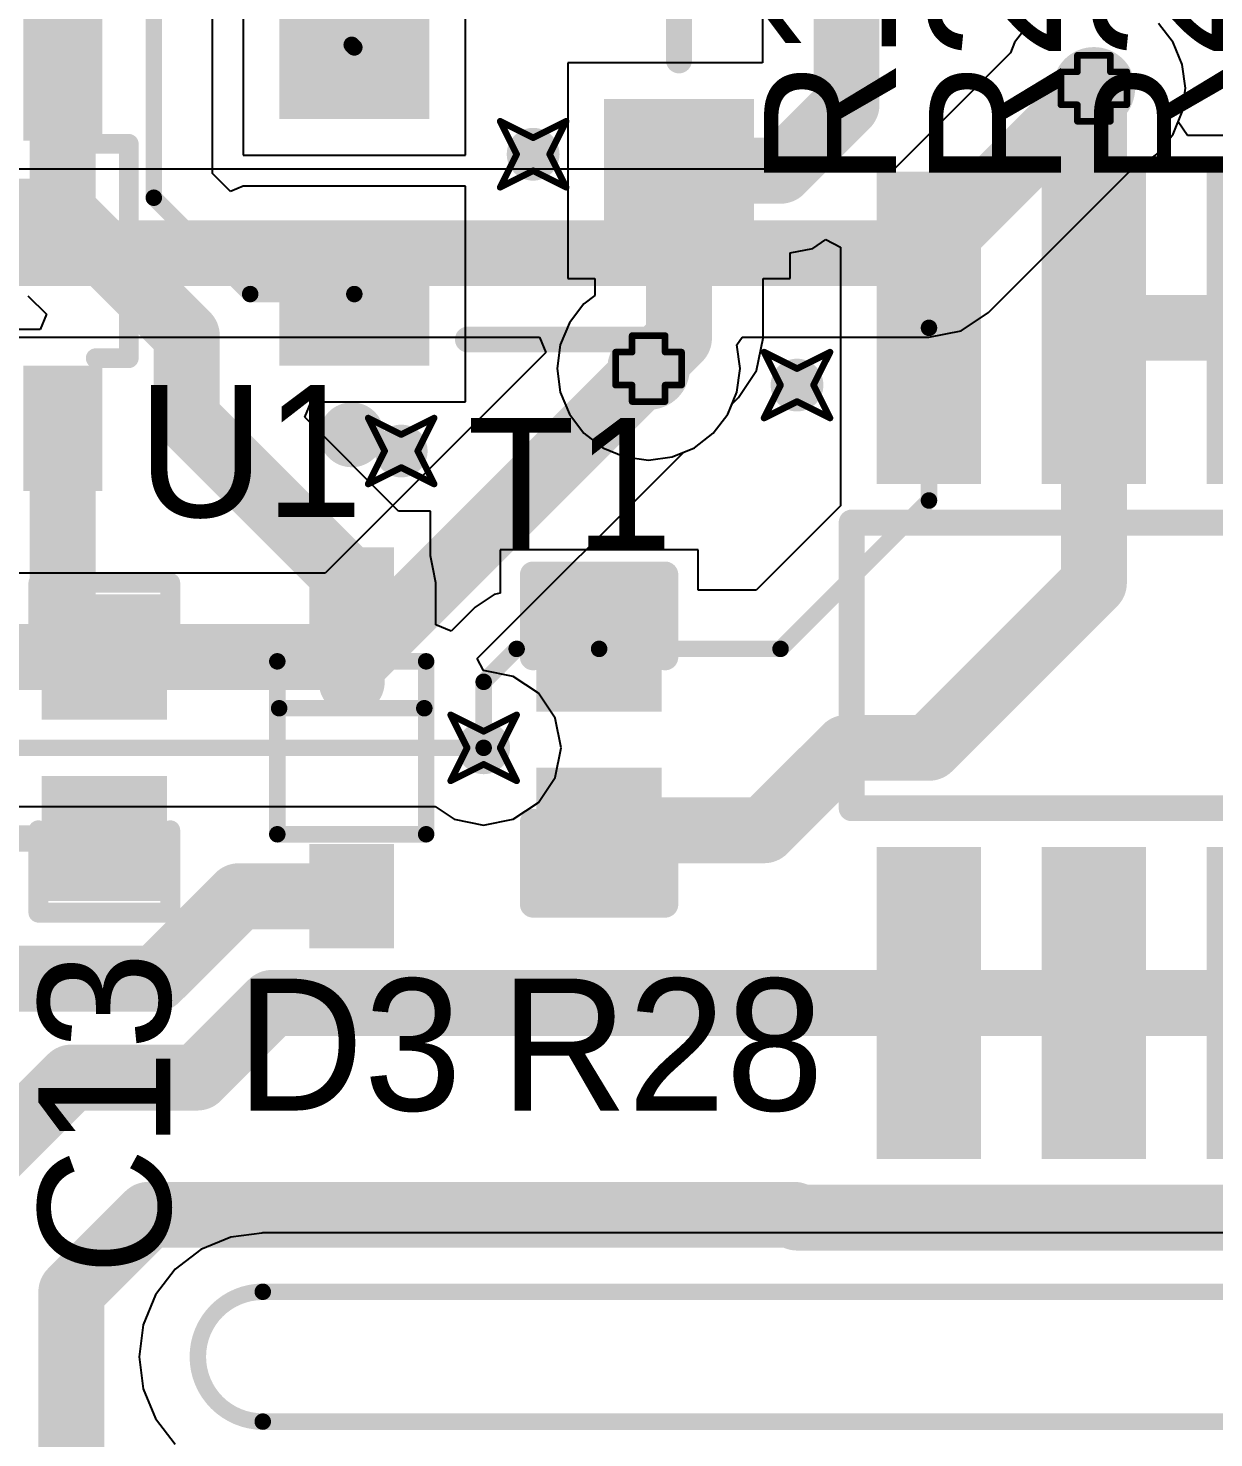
# Model space of a CAD drawing. Header units: millimetres. Extents: x 2.26 to 6.57, y 1.2 to 4.64.
# Drawn here: x 4.5352 to 4.8946, y 3.4439 to 3.8714 of the extents above; entities that cross this region are included whole.
import ezdxf

# ---------------------------------------------------------------- set-up
doc = ezdxf.new("R2010")
doc.units = ezdxf.units.MM
doc.header["$MEASUREMENT"] = 0
for name, color, linetype in [('BottomLayer', 5, 'Continuous'), ('DrillDrawing', 1, 'Continuous'), ('KeepOutLayer', 6, 'Continuous'), ('Mechanical1', 6, 'Continuous'), ('MultiLayer', 9, 'Continuous'), ('TopLayer', 1, 'Continuous'), ('TopOverlay', 2, 'Continuous'), ('TopPaste', 8, 'Continuous'), ('TopSolder', 216, 'Continuous'), ('ViaHoleLayer', 16, 'Continuous')]:
    doc.layers.add(name, color=color, linetype=linetype)

# ---------------------------------------------------------------- blocks, each defined once
blk = doc.blocks.new('0603C_70')
at = {"layer": 'TopLayer'}
for points in [[(-0.0125, 0.015), (-0.0425, 0.015), (-0.0125, -0.015), (-0.0425, -0.015)], [(0.0425, 0.015), (0.0125, 0.015), (0.0425, -0.015), (0.0125, -0.015)]]:
    blk.add_solid(points, dxfattribs=at)
at = {"layer": 'TopOverlay', "const_width": 0.006}
for points in [[(-0.05, 0.02), (-0.025, 0.02)], [(-0.05, 0.02), (-0.05, -0.02)], [(0.025, 0.02), (0.05, 0.02)], [(0.05, 0.02), (0.05, -0.02)], [(-0.05, -0.02), (-0.025, -0.02)], [(0.025, -0.02), (0.05, -0.02)]]:
    blk.add_lwpolyline(points, dxfattribs=at)
at = {"layer": 'TopOverlay', "const_width": 0.003}
for points in [[(-0.0515, 0.02, 1), (-0.0485, 0.02, 1)], [(-0.0515, 0.02, 1), (-0.0485, 0.02, 1)], [(-0.0265, 0.02, 1), (-0.0235, 0.02, 1)], [(0.0235, 0.02, 1), (0.0265, 0.02, 1)], [(0.0485, 0.02, 1), (0.0515, 0.02, 1)], [(0.0485, 0.02, 1), (0.0515, 0.02, 1)], [(-0.0515, -0.02, 1), (-0.0485, -0.02, 1)], [(-0.0515, -0.02, 1), (-0.0485, -0.02, 1)], [(-0.0265, -0.02, 1), (-0.0235, -0.02, 1)], [(0.0235, -0.02, 1), (0.0265, -0.02, 1)], [(0.0485, -0.02, 1), (0.0515, -0.02, 1)], [(0.0485, -0.02, 1), (0.0515, -0.02, 1)]]:
    blk.add_lwpolyline(points, format="xyb", close=True, dxfattribs=at)
at = {"layer": 'TopPaste'}
for points in [[(-0.0125, 0.015), (-0.0425, 0.015), (-0.0125, -0.015), (-0.0425, -0.015)], [(0.0425, 0.015), (0.0125, 0.015), (0.0425, -0.015), (0.0125, -0.015)]]:
    blk.add_solid(points, dxfattribs=at)
at = {"layer": 'TopSolder'}
for points in [[(-0.0085, 0.019), (-0.0465, 0.019), (-0.0085, -0.019), (-0.0465, -0.019)], [(0.0465, 0.019), (0.0085, 0.019), (0.0465, -0.019), (0.0085, -0.019)]]:
    blk.add_solid(points, dxfattribs=at)
blk = doc.blocks.new('0603R_109')
at = {"layer": 'TopLayer'}
for points in [[(-0.0125, 0.015), (-0.0425, 0.015), (-0.0125, -0.015), (-0.0425, -0.015)], [(0.0425, 0.015), (0.0125, 0.015), (0.0425, -0.015), (0.0125, -0.015)]]:
    blk.add_solid(points, dxfattribs=at)
at = {"layer": 'TopOverlay', "const_width": 0.008}
for points in [[(-0.025, 0.02), (-0.05, 0.02)], [(-0.05, -0.02), (-0.05, 0.02)], [(0.05, 0.02), (0.025, 0.02)], [(0.05, -0.02), (0.05, 0.02)], [(-0.025, -0.02), (-0.05, -0.02)], [(0.05, -0.02), (0.025, -0.02)]]:
    blk.add_lwpolyline(points, dxfattribs=at)
at = {"layer": 'TopOverlay', "const_width": 0.004}
for points in [[(-0.052, 0.02, 1), (-0.048, 0.02, 1)], [(-0.052, 0.02, 1), (-0.048, 0.02, 1)], [(-0.027, 0.02, 1), (-0.023, 0.02, 1)], [(0.023, 0.02, 1), (0.027, 0.02, 1)], [(0.048, 0.02, 1), (0.052, 0.02, 1)], [(0.048, 0.02, 1), (0.052, 0.02, 1)], [(-0.052, -0.02, 1), (-0.048, -0.02, 1)], [(-0.052, -0.02, 1), (-0.048, -0.02, 1)], [(-0.027, -0.02, 1), (-0.023, -0.02, 1)], [(0.023, -0.02, 1), (0.027, -0.02, 1)], [(0.048, -0.02, 1), (0.052, -0.02, 1)], [(0.048, -0.02, 1), (0.052, -0.02, 1)]]:
    blk.add_lwpolyline(points, format="xyb", close=True, dxfattribs=at)
at = {"layer": 'TopPaste'}
for points in [[(-0.0125, 0.015), (-0.0425, 0.015), (-0.0125, -0.015), (-0.0425, -0.015)], [(0.0425, 0.015), (0.0125, 0.015), (0.0425, -0.015), (0.0125, -0.015)]]:
    blk.add_solid(points, dxfattribs=at)
at = {"layer": 'TopSolder'}
for points in [[(-0.0085, 0.019), (-0.0465, 0.019), (-0.0085, -0.019), (-0.0465, -0.019)], [(0.0465, 0.019), (0.0085, 0.019), (0.0465, -0.019), (0.0085, -0.019)]]:
    blk.add_solid(points, dxfattribs=at)
blk = doc.blocks.new('SOT_23_5L_112')
at = {"layer": 'TopLayer'}
for points in [[(-0.06815, 0.0454), (-0.06815, 0.0294), (-0.03815, 0.0454), (-0.03815, 0.0294)], [(0.03815, 0.0454), (0.03815, 0.0294), (0.06815, 0.0454), (0.06815, 0.0294)], [(-0.06815, 0.008), (-0.06815, -0.008), (-0.03815, 0.008), (-0.03815, -0.008)], [(-0.06815, -0.0294), (-0.06815, -0.0454), (-0.03815, -0.0294), (-0.03815, -0.0454)], [(0.03815, -0.0294), (0.03815, -0.0454), (0.06815, -0.0294), (0.06815, -0.0454)]]:
    blk.add_solid(points, dxfattribs=at)
at = {"layer": 'TopOverlay', "const_width": 0.006}
for points in [[(0.03185, 0.0574), (-0.03315, 0.0574)], [(-0.03315, 0.0474), (-0.03315, 0.0574)], [(0.03185, 0.0474), (0.03185, 0.0574)], [(-0.03315, -0.0576), (-0.03315, -0.0476)], [(0.03185, -0.0576), (0.03185, -0.0476)], [(0.03185, -0.0576), (-0.03315, -0.0576)]]:
    blk.add_lwpolyline(points, dxfattribs=at)
at = {"layer": 'TopOverlay', "const_width": 0.003}
for points in [[(-0.03465, 0.0574, 1), (-0.03165, 0.0574, 1)], [(-0.03465, 0.0574, 1), (-0.03165, 0.0574, 1)], [(0.03035, 0.0574, 1), (0.03335, 0.0574, 1)], [(0.03035, 0.0574, 1), (0.03335, 0.0574, 1)], [(-0.03465, 0.0474, 1), (-0.03165, 0.0474, 1)], [(0.03035, 0.0474, 1), (0.03335, 0.0474, 1)], [(-0.03465, -0.0476, 1), (-0.03165, -0.0476, 1)], [(0.03035, -0.0476, 1), (0.03335, -0.0476, 1)], [(-0.03465, -0.0576, 1), (-0.03165, -0.0576, 1)], [(-0.03465, -0.0576, 1), (-0.03165, -0.0576, 1)], [(0.03035, -0.0576, 1), (0.03335, -0.0576, 1)], [(0.03035, -0.0576, 1), (0.03335, -0.0576, 1)]]:
    blk.add_lwpolyline(points, format="xyb", close=True, dxfattribs=at)
at = {"layer": 'TopPaste'}
for points in [[(-0.06815, 0.0454), (-0.06815, 0.0294), (-0.03815, 0.0454), (-0.03815, 0.0294)], [(0.03815, 0.0454), (0.03815, 0.0294), (0.06815, 0.0454), (0.06815, 0.0294)], [(-0.06815, 0.008), (-0.06815, -0.008), (-0.03815, 0.008), (-0.03815, -0.008)], [(-0.06815, -0.0294), (-0.06815, -0.0454), (-0.03815, -0.0294), (-0.03815, -0.0454)], [(0.03815, -0.0294), (0.03815, -0.0454), (0.06815, -0.0294), (0.06815, -0.0454)]]:
    blk.add_solid(points, dxfattribs=at)
at = {"layer": 'TopSolder'}
for points in [[(-0.07215, 0.0494), (-0.07215, 0.0254), (-0.03415, 0.0494), (-0.03415, 0.0254)], [(0.03415, 0.0494), (0.03415, 0.0254), (0.07215, 0.0494), (0.07215, 0.0254)], [(-0.07215, 0.012), (-0.07215, -0.012), (-0.03415, 0.012), (-0.03415, -0.012)], [(-0.07215, -0.0254), (-0.07215, -0.0494), (-0.03415, -0.0254), (-0.03415, -0.0494)], [(0.03415, -0.0254), (0.03415, -0.0494), (0.07215, -0.0254), (0.07215, -0.0494)]]:
    blk.add_solid(points, dxfattribs=at)
blk = doc.blocks.new('SO8_145')
at = {"layer": 'TopLayer'}
for points in [[(-0.06319, 0.14567), (-0.08681, 0.14567), (-0.06319, 0.05906), (-0.08681, 0.05906)], [(-0.01319, 0.14567), (-0.03681, 0.14567), (-0.01319, 0.05906), (-0.03681, 0.05906)], [(0.03681, 0.14567), (0.01319, 0.14567), (0.03681, 0.05906), (0.01319, 0.05906)], [(0.08681, 0.14567), (0.06319, 0.14567), (0.08681, 0.05906), (0.06319, 0.05906)], [(-0.06319, -0.05905), (-0.08681, -0.05905), (-0.06319, -0.14567), (-0.08681, -0.14567)], [(-0.01319, -0.05906), (-0.03681, -0.05906), (-0.01319, -0.14567), (-0.03681, -0.14567)], [(0.03681, -0.05906), (0.01319, -0.05906), (0.03681, -0.14567), (0.01319, -0.14567)], [(0.08681, -0.05906), (0.06319, -0.05906), (0.08681, -0.14567), (0.06319, -0.14567)]]:
    blk.add_solid(points, dxfattribs=at)
at = {"layer": 'TopOverlay', "const_width": 0.00787}
for points in [[(-0.09842, 0.04331), (-0.09842, 0.01444)], [(0.09843, 0.04331), (-0.09842, 0.04331)], [(0.09843, 0.04331), (0.09843, -0.04331)], [(-0.09842, -0.01444), (-0.09842, -0.04331)], [(0.09843, -0.04331), (-0.09842, -0.04331)]]:
    blk.add_lwpolyline(points, dxfattribs=at)
at = {"layer": 'TopOverlay'}
for points, const_width in [([(-0.10039, 0.04331, 1), (-0.09646, 0.04331, 1)], 0.00394), ([(-0.10039, 0.04331, 1), (-0.09646, 0.04331, 1)], 0.00394), ([(0.09646, 0.04331, 1), (0.10039, 0.04331, 1)], 0.00394), ([(0.09646, 0.04331, 1), (0.10039, 0.04331, 1)], 0.00394), ([(-0.10039, 0.01444, 1), (-0.09646, 0.01444, 1)], 0.00394), ([(-0.10039, 0.01444, 1), (-0.09646, 0.01444, 1)], 0.00394), ([(-0.10039, -0.01444, 1), (-0.09646, -0.01444, 1)], 0.00394), ([(-0.10039, -0.01444, 1), (-0.09646, -0.01444, 1)], 0.00394), ([(-0.10039, -0.04331, 1), (-0.09646, -0.04331, 1)], 0.00394), ([(-0.10039, -0.04331, 1), (-0.09646, -0.04331, 1)], 0.00394), ([(0.09646, -0.04331, 1), (0.10039, -0.04331, 1)], 0.00394), ([(0.09646, -0.04331, 1), (0.10039, -0.04331, 1)], 0.00394), ([(-0.10354, -0.10236, 1), (-0.11339, -0.10236, 1)], 0.00984), ([(-0.11585, -0.10236, 1), (-0.11093, -0.10236, 1)], 0.00492), ([(-0.106, -0.10236, 1), (-0.10108, -0.10236, 1)], 0.00492)]:
    blk.add_lwpolyline(points, format="xyb", close=True, dxfattribs=dict(at, const_width=const_width))
at = {"layer": 'TopOverlay', "const_width": 0.00787}
blk.add_lwpolyline([(-0.09842, 0.01444, -1), (-0.09842, -0.01444)], format="xyb", dxfattribs=at)
at = {"layer": 'TopPaste'}
for points in [[(-0.06319, 0.14567), (-0.08681, 0.14567), (-0.06319, 0.05906), (-0.08681, 0.05906)], [(-0.01319, 0.14567), (-0.03681, 0.14567), (-0.01319, 0.05906), (-0.03681, 0.05906)], [(0.03681, 0.14567), (0.01319, 0.14567), (0.03681, 0.05906), (0.01319, 0.05906)], [(0.08681, 0.14567), (0.06319, 0.14567), (0.08681, 0.05906), (0.06319, 0.05906)], [(-0.06319, -0.05905), (-0.08681, -0.05905), (-0.06319, -0.14567), (-0.08681, -0.14567)], [(-0.01319, -0.05906), (-0.03681, -0.05906), (-0.01319, -0.14567), (-0.03681, -0.14567)], [(0.03681, -0.05906), (0.01319, -0.05906), (0.03681, -0.14567), (0.01319, -0.14567)], [(0.08681, -0.05906), (0.06319, -0.05906), (0.08681, -0.14567), (0.06319, -0.14567)]]:
    blk.add_solid(points, dxfattribs=at)
at = {"layer": 'TopSolder'}
for points in [[(-0.05919, 0.14967), (-0.09081, 0.14967), (-0.05919, 0.05505), (-0.09081, 0.05505)], [(-0.00919, 0.14967), (-0.04081, 0.14967), (-0.00919, 0.05505), (-0.04081, 0.05505)], [(0.04081, 0.14967), (0.00919, 0.14967), (0.04081, 0.05505), (0.00919, 0.05505)], [(0.09081, 0.14967), (0.05919, 0.14967), (0.09081, 0.05505), (0.05919, 0.05505)], [(-0.05919, -0.05505), (-0.09081, -0.05505), (-0.05919, -0.14967), (-0.09081, -0.14967)], [(-0.00919, -0.05505), (-0.04081, -0.05505), (-0.00919, -0.14967), (-0.04081, -0.14967)], [(0.04081, -0.05505), (0.00919, -0.05505), (0.04081, -0.14967), (0.00919, -0.14967)], [(0.09081, -0.05505), (0.05919, -0.05505), (0.09081, -0.14967), (0.05919, -0.14967)]]:
    blk.add_solid(points, dxfattribs=at)
blk = doc.blocks.new('SOD323_A_155')
at = {"layer": 'TopLayer'}
for points in [[(-0.03319, -0.00886), (-0.03319, 0.00886), (-0.05681, -0.00886), (-0.05681, 0.00886)], [(0.05681, -0.00886), (0.05681, 0.00886), (0.03319, -0.00886), (0.03319, 0.00886)]]:
    blk.add_solid(points, dxfattribs=at)
at = {"layer": 'TopOverlay', "const_width": 0.005}
for points in [[(0.02622, 0.02256), (-0.02622, 0.02256)], [(-0.02622, -0.02256), (-0.02622, 0.02256)], [(-0.012, -0.022), (-0.012, 0.022)], [(0.02622, -0.02256), (0.02622, 0.02256)], [(0.02622, -0.02256), (-0.02622, -0.02256)]]:
    blk.add_lwpolyline(points, dxfattribs=at)
at = {"layer": 'TopOverlay', "const_width": 0.0025}
for points in [[(-0.02747, 0.02256, 1), (-0.02497, 0.02256, 1)], [(-0.02747, 0.02256, 1), (-0.02497, 0.02256, 1)], [(-0.01325, 0.022, 1), (-0.01075, 0.022, 1)], [(0.02497, 0.02256, 1), (0.02747, 0.02256, 1)], [(0.02497, 0.02256, 1), (0.02747, 0.02256, 1)], [(-0.02747, -0.02256, 1), (-0.02497, -0.02256, 1)], [(-0.02747, -0.02256, 1), (-0.02497, -0.02256, 1)], [(-0.01325, -0.022, 1), (-0.01075, -0.022, 1)], [(0.02497, -0.02256, 1), (0.02747, -0.02256, 1)], [(0.02497, -0.02256, 1), (0.02747, -0.02256, 1)]]:
    blk.add_lwpolyline(points, format="xyb", close=True, dxfattribs=at)
at = {"layer": 'TopPaste'}
for points in [[(-0.03319, -0.00886), (-0.03319, 0.00886), (-0.05681, -0.00886), (-0.05681, 0.00886)], [(0.05681, -0.00886), (0.05681, 0.00886), (0.03319, -0.00886), (0.03319, 0.00886)]]:
    blk.add_solid(points, dxfattribs=at)
at = {"layer": 'TopSolder'}
for points in [[(-0.02919, -0.01286), (-0.02919, 0.01286), (-0.06081, -0.01286), (-0.06081, 0.01286)], [(0.06081, -0.01286), (0.06081, 0.01286), (0.02919, -0.01286), (0.02919, 0.01286)]]:
    blk.add_solid(points, dxfattribs=at)
blk = doc.blocks.new('SOT_23_172')
at = {"layer": 'TopLayer'}
for points in [[(-0.01772, 0.03051), (0.01772, 0.03051), (-0.01772, 0.06791), (0.01772, 0.06791)], [(-0.05512, -0.06791), (-0.01969, -0.06791), (-0.05512, -0.03051), (-0.01969, -0.03051)], [(0.01969, -0.06791), (0.05512, -0.06791), (0.01969, -0.03051), (0.05512, -0.03051)]]:
    blk.add_solid(points, dxfattribs=at)
at = {"layer": 'TopOverlay', "const_width": 0.00787}
for points in [[(-0.05118, -0.01476), (-0.05118, 0.04921)], [(-0.03346, 0.04921), (-0.05118, 0.04921)], [(0.05118, 0.04921), (0.03346, 0.04921)], [(0.05118, -0.01476), (0.05118, 0.04921)]]:
    blk.add_lwpolyline(points, dxfattribs=at)
at = {"layer": 'TopOverlay'}
for points, const_width in [([(-0.05315, 0.04921, 1), (-0.04921, 0.04921, 1)], 0.00394), ([(-0.05315, 0.04921, 1), (-0.04921, 0.04921, 1)], 0.00394), ([(-0.03543, 0.04921, 1), (-0.0315, 0.04921, 1)], 0.00394), ([(0.0315, 0.04921, 1), (0.03543, 0.04921, 1)], 0.00394), ([(0.04921, 0.04921, 1), (0.05315, 0.04921, 1)], 0.00394), ([(0.04921, 0.04921, 1), (0.05315, 0.04921, 1)], 0.00394), ([(-0.05315, -0.01476, 1), (-0.04921, -0.01476, 1)], 0.00394), ([(0.04921, -0.01476, 1), (0.05315, -0.01476, 1)], 0.00394), ([(0.085, -0.05, 1), (0.07516, -0.05, 1)], 0.00984), ([(0.0727, -0.05, 1), (0.07762, -0.05, 1)], 0.00492), ([(0.08254, -0.05, 1), (0.08746, -0.05, 1)], 0.00492)]:
    blk.add_lwpolyline(points, format="xyb", close=True, dxfattribs=dict(at, const_width=const_width))
at = {"layer": 'TopPaste'}
for points in [[(-0.01772, 0.03051), (0.01772, 0.03051), (-0.01772, 0.06791), (0.01772, 0.06791)], [(-0.05512, -0.06791), (-0.01969, -0.06791), (-0.05512, -0.03051), (-0.01969, -0.03051)], [(0.01969, -0.06791), (0.05512, -0.06791), (0.01969, -0.03051), (0.05512, -0.03051)]]:
    blk.add_solid(points, dxfattribs=at)
at = {"layer": 'TopSolder'}
for points in [[(-0.02172, 0.02651), (0.02172, 0.02651), (-0.02172, 0.07191), (0.02172, 0.07191)], [(-0.05912, -0.07191), (-0.01569, -0.07191), (-0.05912, -0.02651), (-0.01569, -0.02651)], [(0.01569, -0.07191), (0.05912, -0.07191), (0.01569, -0.02651), (0.05912, -0.02651)]]:
    blk.add_solid(points, dxfattribs=at)

msp = doc.modelspace()

# ---------------------------------------------------------------- linework, layer by layer
at = {"layer": 'BottomLayer'}
for p, q in [((4.83865, 3.87276), (4.83425, 3.86702)), ((4.88229, 3.86702), (4.87788, 3.87276)), ((4.83425, 3.86702), (4.83294, 3.86387)), ((4.88506, 3.86033), (4.88229, 3.86702)), ((4.83294, 3.86387), (4.79771, 3.82864)), ((4.886, 3.85315), (4.88506, 3.86033)), ((4.88506, 3.84597), (4.886, 3.85315)), ((4.88229, 3.83928), (4.88506, 3.84597)), ((4.87788, 3.83354), (4.88229, 3.83928)), ((4.87214, 3.82913), (4.87788, 3.83354)), ((4.79771, 3.82864), (4.45876, 3.82864)), ((4.82629, 3.78513), (4.86899, 3.82783)), ((4.86899, 3.82783), (4.87214, 3.82913)), ((4.81802, 3.7796), (4.82629, 3.78513)), ((4.82629, 3.78513), (4.82629, 3.78513)), ((4.82629, 3.78513), (4.82629, 3.78513)), ((4.80827, 3.77766), (4.81802, 3.7796)), ((4.43327, 3.77766), (4.6902, 3.77766)), ((4.6902, 3.77766), (4.69211, 3.77304)), ((4.75006, 3.77533), (4.75162, 3.77766)), ((4.75101, 3.76815), (4.75006, 3.77533)), ((4.75162, 3.77766), (4.80827, 3.77766)), ((4.69211, 3.77304), (4.62521, 3.70614)), ((4.75006, 3.76097), (4.75101, 3.76815)), ((4.74729, 3.75428), (4.75006, 3.76097)), ((4.74288, 3.74854), (4.74729, 3.75428)), ((4.73714, 3.74413), (4.74288, 3.74854)), ((4.67135, 3.68019), (4.73399, 3.74283)), ((4.73399, 3.74283), (4.73714, 3.74413)), ((4.62521, 3.70614), (4.53109, 3.70614)), ((4.67327, 3.6766), (4.67135, 3.68019)), ((4.68224, 3.67482), (4.67327, 3.6766)), ((4.68985, 3.66973), (4.68224, 3.67482)), ((4.69493, 3.66212), (4.68985, 3.66973)), ((4.69672, 3.65315), (4.69493, 3.66212)), ((4.69493, 3.64418), (4.69672, 3.65315)), ((4.68985, 3.63657), (4.69493, 3.64418)), ((4.44546, 3.63531), (4.65857, 3.63531)), ((4.65857, 3.63531), (4.66429, 3.63148)), ((4.68224, 3.63148), (4.68985, 3.63657)), ((4.66429, 3.63148), (4.67327, 3.6297)), ((4.67327, 3.6297), (4.68224, 3.63148)), ((4.60597, 3.50597), (4.59659, 3.50473)), ((4.6063, 3.50603), (4.60597, 3.50597)), ((5.21838, 3.50603), (4.6063, 3.50603)), ((4.59659, 3.50473), (4.58755, 3.50099)), ((4.58755, 3.50099), (4.57978, 3.49502)), ((4.57978, 3.49502), (4.57382, 3.48726)), ((4.57382, 3.48726), (4.57007, 3.47821)), ((4.57007, 3.47821), (4.56879, 3.4685)), ((4.56879, 3.4685), (4.57007, 3.4588)), ((4.57007, 3.4588), (4.57382, 3.44975)), ((4.57382, 3.44975), (4.57978, 3.44198))]:
    msp.add_line(p, q, dxfattribs=at)
for points, const_width in [([(4.85202, 3.85315, 1), (4.86452, 3.85315, 1)], 0.0125), ([(4.85327, 3.85315, 1), (4.86327, 3.85315, 1)], 0.01), ([(4.68427, 3.83315, 1), (4.69227, 3.83315, 1)], 0.008), ([(4.80327, 3.80315, 1), (4.81327, 3.80315, 1)], 0.01), ([(4.80327, 3.80315, 1), (4.81327, 3.80315, 1)], 0.01), ([(4.71702, 3.76815, 1), (4.72952, 3.76815, 1)], 0.0125), ([(4.71827, 3.76815, 1), (4.72827, 3.76815, 1)], 0.01), ([(4.76427, 3.76315, 1), (4.77227, 3.76315, 1)], 0.008), ([(4.64427, 3.74315, 1), (4.65227, 3.74315, 1)], 0.008), ([(4.63077, 3.68065, 1), (4.64077, 3.68065, 1)], 0.01), ([(4.63077, 3.68065, 1), (4.64077, 3.68065, 1)], 0.01), ([(4.66927, 3.65315, 1), (4.67727, 3.65315, 1)], 0.008), ([(4.67202, 3.65315, 1), (4.67452, 3.65315, 1)], 0.0025)]:
    msp.add_lwpolyline(points, format="xyb", close=True, dxfattribs=dict(at, const_width=const_width))
for points, const_width in [([(4.80827, 3.80315), (4.85827, 3.85315)], 0.02), ([(4.43327, 3.80315), (4.80827, 3.80315)], 0.02), ([(4.63577, 3.68065), (4.72327, 3.76815)], 0.02), ([(4.52077, 3.68065), (4.63577, 3.68065)], 0.02), ([(4.43077, 3.65315), (4.67327, 3.65315)], 0.005)]:
    msp.add_lwpolyline(points, dxfattribs=dict(at, const_width=const_width))
at = {"layer": 'DrillDrawing', "const_width": 0.002}
for points in [[(4.85327, 3.85815), (4.85327, 3.86315)], [(4.85327, 3.86315), (4.86327, 3.86315)], [(4.86327, 3.85815), (4.86327, 3.86315)], [(4.84827, 3.84815), (4.84827, 3.85815)], [(4.84827, 3.85815), (4.85327, 3.85815)], [(4.86327, 3.85815), (4.86827, 3.85815)], [(4.86827, 3.84815), (4.86827, 3.85815)], [(4.84827, 3.84815), (4.85327, 3.84815)], [(4.85327, 3.84315), (4.85327, 3.84815)], [(4.86327, 3.84815), (4.86827, 3.84815)], [(4.86327, 3.84315), (4.86327, 3.84815)], [(4.67827, 3.84315), (4.68827, 3.83815)], [(4.67827, 3.84315), (4.68327, 3.83315)], [(4.68827, 3.83815), (4.69827, 3.84315)], [(4.69327, 3.83315), (4.69827, 3.84315)], [(4.85327, 3.84315), (4.86327, 3.84315)], [(4.67827, 3.82315), (4.68327, 3.83315)], [(4.69327, 3.83315), (4.69827, 3.82315)], [(4.67827, 3.82315), (4.68827, 3.82815)], [(4.68827, 3.82815), (4.69827, 3.82315)], [(4.71827, 3.77315), (4.71827, 3.77815)], [(4.71827, 3.77815), (4.72827, 3.77815)], [(4.72827, 3.77315), (4.72827, 3.77815)], [(4.71327, 3.76315), (4.71327, 3.77315)], [(4.71327, 3.77315), (4.71827, 3.77315)], [(4.72827, 3.77315), (4.73327, 3.77315)], [(4.73327, 3.76315), (4.73327, 3.77315)], [(4.75827, 3.77315), (4.76827, 3.76815)], [(4.75827, 3.77315), (4.76327, 3.76315)], [(4.76827, 3.76815), (4.77827, 3.77315)], [(4.77327, 3.76315), (4.77827, 3.77315)], [(4.71327, 3.76315), (4.71827, 3.76315)], [(4.71827, 3.75815), (4.71827, 3.76315)], [(4.72827, 3.76315), (4.73327, 3.76315)], [(4.72827, 3.75815), (4.72827, 3.76315)], [(4.75827, 3.75315), (4.76327, 3.76315)], [(4.77327, 3.76315), (4.77827, 3.75315)], [(4.71827, 3.75815), (4.72827, 3.75815)], [(4.75827, 3.75315), (4.76827, 3.75815)], [(4.76827, 3.75815), (4.77827, 3.75315)], [(4.63827, 3.75315), (4.64827, 3.74815)], [(4.63827, 3.75315), (4.64327, 3.74315)], [(4.64827, 3.74815), (4.65827, 3.75315)], [(4.65327, 3.74315), (4.65827, 3.75315)], [(4.63827, 3.73315), (4.64327, 3.74315)], [(4.65327, 3.74315), (4.65827, 3.73315)], [(4.63827, 3.73315), (4.64827, 3.73815)], [(4.64827, 3.73815), (4.65827, 3.73315)], [(4.66327, 3.66315), (4.67327, 3.65815)], [(4.66327, 3.66315), (4.66827, 3.65315)], [(4.67327, 3.65815), (4.68327, 3.66315)], [(4.67827, 3.65315), (4.68327, 3.66315)], [(4.66327, 3.64315), (4.66827, 3.65315)], [(4.67827, 3.65315), (4.68327, 3.64315)], [(4.66327, 3.64315), (4.67327, 3.64815)], [(4.67327, 3.64815), (4.68327, 3.64315)]]:
    msp.add_lwpolyline(points, dxfattribs=at)
at = {"layer": 'DrillDrawing', "const_width": 0.001}
for points in [[(4.85277, 3.86315, 1), (4.85377, 3.86315, 1)], [(4.85277, 3.86315, 1), (4.85377, 3.86315, 1)], [(4.86277, 3.86315, 1), (4.86377, 3.86315, 1)], [(4.86277, 3.86315, 1), (4.86377, 3.86315, 1)], [(4.84777, 3.85815, 1), (4.84877, 3.85815, 1)], [(4.84777, 3.85815, 1), (4.84877, 3.85815, 1)], [(4.85277, 3.85815, 1), (4.85377, 3.85815, 1)], [(4.85277, 3.85815, 1), (4.85377, 3.85815, 1)], [(4.86277, 3.85815, 1), (4.86377, 3.85815, 1)], [(4.86277, 3.85815, 1), (4.86377, 3.85815, 1)], [(4.86777, 3.85815, 1), (4.86877, 3.85815, 1)], [(4.86777, 3.85815, 1), (4.86877, 3.85815, 1)], [(4.84777, 3.84815, 1), (4.84877, 3.84815, 1)], [(4.84777, 3.84815, 1), (4.84877, 3.84815, 1)], [(4.85277, 3.84815, 1), (4.85377, 3.84815, 1)], [(4.85277, 3.84815, 1), (4.85377, 3.84815, 1)], [(4.86277, 3.84815, 1), (4.86377, 3.84815, 1)], [(4.86277, 3.84815, 1), (4.86377, 3.84815, 1)], [(4.86777, 3.84815, 1), (4.86877, 3.84815, 1)], [(4.86777, 3.84815, 1), (4.86877, 3.84815, 1)], [(4.67777, 3.84315, 1), (4.67877, 3.84315, 1)], [(4.67777, 3.84315, 1), (4.67877, 3.84315, 1)], [(4.69777, 3.84315, 1), (4.69877, 3.84315, 1)], [(4.69777, 3.84315, 1), (4.69877, 3.84315, 1)], [(4.85277, 3.84315, 1), (4.85377, 3.84315, 1)], [(4.85277, 3.84315, 1), (4.85377, 3.84315, 1)], [(4.86277, 3.84315, 1), (4.86377, 3.84315, 1)], [(4.86277, 3.84315, 1), (4.86377, 3.84315, 1)], [(4.68777, 3.83815, 1), (4.68877, 3.83815, 1)], [(4.68777, 3.83815, 1), (4.68877, 3.83815, 1)], [(4.68277, 3.83315, 1), (4.68377, 3.83315, 1)], [(4.68277, 3.83315, 1), (4.68377, 3.83315, 1)], [(4.69277, 3.83315, 1), (4.69377, 3.83315, 1)], [(4.69277, 3.83315, 1), (4.69377, 3.83315, 1)], [(4.68777, 3.82815, 1), (4.68877, 3.82815, 1)], [(4.68777, 3.82815, 1), (4.68877, 3.82815, 1)], [(4.67777, 3.82315, 1), (4.67877, 3.82315, 1)], [(4.67777, 3.82315, 1), (4.67877, 3.82315, 1)], [(4.69777, 3.82315, 1), (4.69877, 3.82315, 1)], [(4.69777, 3.82315, 1), (4.69877, 3.82315, 1)], [(4.71777, 3.77815, 1), (4.71877, 3.77815, 1)], [(4.71777, 3.77815, 1), (4.71877, 3.77815, 1)], [(4.72777, 3.77815, 1), (4.72877, 3.77815, 1)], [(4.72777, 3.77815, 1), (4.72877, 3.77815, 1)], [(4.71277, 3.77315, 1), (4.71377, 3.77315, 1)], [(4.71277, 3.77315, 1), (4.71377, 3.77315, 1)], [(4.71777, 3.77315, 1), (4.71877, 3.77315, 1)], [(4.71777, 3.77315, 1), (4.71877, 3.77315, 1)], [(4.72777, 3.77315, 1), (4.72877, 3.77315, 1)], [(4.72777, 3.77315, 1), (4.72877, 3.77315, 1)], [(4.73277, 3.77315, 1), (4.73377, 3.77315, 1)], [(4.73277, 3.77315, 1), (4.73377, 3.77315, 1)], [(4.75777, 3.77315, 1), (4.75877, 3.77315, 1)], [(4.75777, 3.77315, 1), (4.75877, 3.77315, 1)], [(4.77777, 3.77315, 1), (4.77877, 3.77315, 1)], [(4.77777, 3.77315, 1), (4.77877, 3.77315, 1)], [(4.76777, 3.76815, 1), (4.76877, 3.76815, 1)], [(4.76777, 3.76815, 1), (4.76877, 3.76815, 1)], [(4.71277, 3.76315, 1), (4.71377, 3.76315, 1)], [(4.71277, 3.76315, 1), (4.71377, 3.76315, 1)], [(4.71777, 3.76315, 1), (4.71877, 3.76315, 1)], [(4.71777, 3.76315, 1), (4.71877, 3.76315, 1)], [(4.72777, 3.76315, 1), (4.72877, 3.76315, 1)], [(4.72777, 3.76315, 1), (4.72877, 3.76315, 1)], [(4.73277, 3.76315, 1), (4.73377, 3.76315, 1)], [(4.73277, 3.76315, 1), (4.73377, 3.76315, 1)], [(4.76277, 3.76315, 1), (4.76377, 3.76315, 1)], [(4.76277, 3.76315, 1), (4.76377, 3.76315, 1)], [(4.77277, 3.76315, 1), (4.77377, 3.76315, 1)], [(4.77277, 3.76315, 1), (4.77377, 3.76315, 1)], [(4.71777, 3.75815, 1), (4.71877, 3.75815, 1)], [(4.71777, 3.75815, 1), (4.71877, 3.75815, 1)], [(4.72777, 3.75815, 1), (4.72877, 3.75815, 1)], [(4.72777, 3.75815, 1), (4.72877, 3.75815, 1)], [(4.76777, 3.75815, 1), (4.76877, 3.75815, 1)], [(4.76777, 3.75815, 1), (4.76877, 3.75815, 1)], [(4.63777, 3.75315, 1), (4.63877, 3.75315, 1)], [(4.63777, 3.75315, 1), (4.63877, 3.75315, 1)], [(4.65777, 3.75315, 1), (4.65877, 3.75315, 1)], [(4.65777, 3.75315, 1), (4.65877, 3.75315, 1)], [(4.75777, 3.75315, 1), (4.75877, 3.75315, 1)], [(4.75777, 3.75315, 1), (4.75877, 3.75315, 1)], [(4.77777, 3.75315, 1), (4.77877, 3.75315, 1)], [(4.77777, 3.75315, 1), (4.77877, 3.75315, 1)], [(4.64777, 3.74815, 1), (4.64877, 3.74815, 1)], [(4.64777, 3.74815, 1), (4.64877, 3.74815, 1)], [(4.64277, 3.74315, 1), (4.64377, 3.74315, 1)], [(4.64277, 3.74315, 1), (4.64377, 3.74315, 1)], [(4.65277, 3.74315, 1), (4.65377, 3.74315, 1)], [(4.65277, 3.74315, 1), (4.65377, 3.74315, 1)], [(4.64777, 3.73815, 1), (4.64877, 3.73815, 1)], [(4.64777, 3.73815, 1), (4.64877, 3.73815, 1)], [(4.63777, 3.73315, 1), (4.63877, 3.73315, 1)], [(4.63777, 3.73315, 1), (4.63877, 3.73315, 1)], [(4.65777, 3.73315, 1), (4.65877, 3.73315, 1)], [(4.65777, 3.73315, 1), (4.65877, 3.73315, 1)], [(4.66277, 3.66315, 1), (4.66377, 3.66315, 1)], [(4.66277, 3.66315, 1), (4.66377, 3.66315, 1)], [(4.68277, 3.66315, 1), (4.68377, 3.66315, 1)], [(4.68277, 3.66315, 1), (4.68377, 3.66315, 1)], [(4.67277, 3.65815, 1), (4.67377, 3.65815, 1)], [(4.67277, 3.65815, 1), (4.67377, 3.65815, 1)], [(4.66777, 3.65315, 1), (4.66877, 3.65315, 1)], [(4.66777, 3.65315, 1), (4.66877, 3.65315, 1)], [(4.67777, 3.65315, 1), (4.67877, 3.65315, 1)], [(4.67777, 3.65315, 1), (4.67877, 3.65315, 1)], [(4.67277, 3.64815, 1), (4.67377, 3.64815, 1)], [(4.67277, 3.64815, 1), (4.67377, 3.64815, 1)], [(4.66277, 3.64315, 1), (4.66377, 3.64315, 1)], [(4.66277, 3.64315, 1), (4.66377, 3.64315, 1)], [(4.68277, 3.64315, 1), (4.68377, 3.64315, 1)], [(4.68277, 3.64315, 1), (4.68377, 3.64315, 1)]]:
    msp.add_lwpolyline(points, format="xyb", close=True, dxfattribs=at)
at = {"layer": 'KeepOutLayer', "const_width": 0.005}
msp.add_lwpolyline([(4.6063, 3.44882, -1), (4.6063, 3.48819)], format="xyb", dxfattribs=at)
for points in [[(4.6063, 3.48819), (5.23622, 3.48819)], [(4.6063, 3.44882), (5.23622, 3.44882)]]:
    msp.add_lwpolyline(points, dxfattribs=at)
at = {"layer": 'KeepOutLayer', "const_width": 0.0025}
for points in [[(4.60505, 3.48819, 1), (4.60755, 3.48819, 1)], [(4.60505, 3.48819, 1), (4.60755, 3.48819, 1)], [(4.60505, 3.44882, 1), (4.60755, 3.44882, 1)], [(4.60505, 3.44882, 1), (4.60755, 3.44882, 1)]]:
    msp.add_lwpolyline(points, format="xyb", close=True, dxfattribs=at)
at = {"layer": 'Mechanical1', "const_width": 0.005}
msp.add_lwpolyline([(4.6063, 3.44882, -1), (4.6063, 3.48819)], format="xyb", dxfattribs=at)
for points in [[(4.6063, 3.48819), (5.23622, 3.48819)], [(4.6063, 3.44882), (5.23622, 3.44882)]]:
    msp.add_lwpolyline(points, dxfattribs=at)
at = {"layer": 'Mechanical1', "const_width": 0.0025}
for points in [[(4.60505, 3.48819, 1), (4.60755, 3.48819, 1)], [(4.60505, 3.48819, 1), (4.60755, 3.48819, 1)], [(4.60505, 3.44882, 1), (4.60755, 3.44882, 1)], [(4.60505, 3.44882, 1), (4.60755, 3.44882, 1)]]:
    msp.add_lwpolyline(points, format="xyb", close=True, dxfattribs=at)
at = {"layer": 'MultiLayer'}
for points, const_width in [([(4.85202, 3.85315, 1), (4.86452, 3.85315, 1)], 0.0125), ([(4.68427, 3.83315, 1), (4.69227, 3.83315, 1)], 0.008), ([(4.71702, 3.76815, 1), (4.72952, 3.76815, 1)], 0.0125), ([(4.76427, 3.76315, 1), (4.77227, 3.76315, 1)], 0.008), ([(4.64427, 3.74315, 1), (4.65227, 3.74315, 1)], 0.008), ([(4.66927, 3.65315, 1), (4.67727, 3.65315, 1)], 0.008)]:
    msp.add_lwpolyline(points, format="xyb", close=True, dxfattribs=dict(at, const_width=const_width))
at = {"layer": 'TopLayer'}
for p, q in [((4.59111, 3.82736), (4.59111, 3.95845)), ((4.75778, 3.92065), (4.75778, 3.86087)), ((4.60035, 3.89827), (4.60035, 3.83284)), ((4.66776, 3.83284), (4.66776, 3.89827)), ((4.88229, 3.86702), (4.87788, 3.87276)), ((4.88506, 3.86033), (4.88229, 3.86702)), ((4.75778, 3.86087), (4.69878, 3.86087)), ((4.69878, 3.86087), (4.69878, 3.79543)), ((4.886, 3.85315), (4.88506, 3.86033)), ((4.88506, 3.84597), (4.886, 3.85315)), ((4.88382, 3.84298), (4.88506, 3.84597)), ((4.8866, 3.83882), (4.88382, 3.84298)), ((4.93146, 3.83882), (4.8866, 3.83882)), ((4.60035, 3.83284), (4.66776, 3.83284)), ((4.59657, 3.8219), (4.59111, 3.82736)), ((4.60035, 3.82346), (4.59657, 3.8219)), ((4.66776, 3.82346), (4.60035, 3.82346)), ((4.60035, 3.82346), (4.60035, 3.82346)), ((4.60035, 3.82346), (4.60035, 3.82346)), ((4.66776, 3.75803), (4.66776, 3.82346)), ((4.76618, 3.80324), (4.77302, 3.8046)), ((4.77302, 3.8046), (4.77705, 3.80729)), ((4.77705, 3.80729), (4.78146, 3.80493)), ((4.78146, 3.80493), (4.78146, 3.72657)), ((4.76618, 3.79543), (4.76618, 3.80324)), ((4.69878, 3.79543), (4.70699, 3.79543)), ((4.70699, 3.79543), (4.70699, 3.79032)), ((4.75797, 3.77736), (4.75797, 3.79543)), ((4.75797, 3.79543), (4.76618, 3.79543)), ((4.53511, 3.79026), (4.54075, 3.78462)), ((4.70365, 3.78776), (4.69925, 3.78202)), ((4.70699, 3.79032), (4.70365, 3.78776)), ((4.54075, 3.78462), (4.53884, 3.78)), ((4.53884, 3.78), (4.52267, 3.78)), ((4.69925, 3.78202), (4.69648, 3.77533)), ((4.69648, 3.77533), (4.69553, 3.76815)), ((4.75603, 3.76761), (4.75797, 3.77736)), ((4.69553, 3.76815), (4.69648, 3.76097)), ((4.7505, 3.75934), (4.75603, 3.76761)), ((4.61905, 3.75341), (4.62097, 3.75803)), ((4.62097, 3.75803), (4.66776, 3.75803)), ((4.69648, 3.76097), (4.69925, 3.75428)), ((4.74859, 3.75743), (4.7505, 3.75934)), ((4.6475, 3.72496), (4.61905, 3.75341)), ((4.69925, 3.75428), (4.70365, 3.74854)), ((4.74288, 3.74854), (4.74729, 3.75428)), ((4.74729, 3.75428), (4.74859, 3.75743)), ((4.70365, 3.74854), (4.7094, 3.74413)), ((4.73714, 3.74413), (4.74288, 3.74854)), ((4.7094, 3.74413), (4.71609, 3.74136)), ((4.71609, 3.74136), (4.72327, 3.74041)), ((4.72327, 3.74041), (4.73045, 3.74136)), ((4.73045, 3.74136), (4.73714, 3.74413)), ((4.65713, 3.72496), (4.6475, 3.72496)), ((4.65713, 3.71135), (4.65713, 3.72496)), ((4.78146, 3.72657), (4.75588, 3.70099)), ((4.65783, 3.70781), (4.65713, 3.71135)), ((4.73827, 3.71315), (4.67827, 3.71315)), ((4.67827, 3.71315), (4.67827, 3.7)), ((4.73827, 3.70099), (4.73827, 3.71315)), ((4.65876, 3.70315), (4.65783, 3.70781)), ((4.65876, 3.69041), (4.65876, 3.70315)), ((4.67644, 3.69963), (4.67065, 3.69577)), ((4.67827, 3.7), (4.67644, 3.69963)), ((4.75588, 3.70099), (4.73827, 3.70099)), ((4.67065, 3.69577), (4.66338, 3.68849)), ((4.67065, 3.69577), (4.67065, 3.69577)), ((4.66338, 3.68849), (4.65876, 3.69041))]:
    msp.add_line(p, q, dxfattribs=at)
for points, const_width in [([(4.57327, 3.81997), (4.57327, 3.97315)], 0.005), ([(4.78327, 3.84815), (4.78327, 3.95065)], 0.02), ([(4.63327, 3.86634), (4.63327, 3.95065)], 0.005), ([(4.54567, 3.8563), (4.54567, 3.91325)], 0.02), ([(4.63327, 3.86634), (4.63406, 3.86555)], 0.005), ([(4.54567, 3.81575), (4.54567, 3.8563)], 0.02), ([(4.85827, 3.78051), (4.85827, 3.85315)], 0.02), ([(4.76327, 3.82815), (4.78327, 3.84815)], 0.02), ([(4.73248, 3.77736), (4.73248, 3.82815)], 0.02), ([(4.73248, 3.82815), (4.76327, 3.82815)], 0.02), ([(4.48067, 3.81575), (4.54567, 3.81575)], 0.02), ([(4.54567, 3.81575), (4.58327, 3.77815)], 0.02), ([(4.57327, 3.81997), (4.60249, 3.79075)], 0.005), ([(4.60249, 3.79075), (4.63406, 3.79075)], 0.005), ([(4.58327, 3.75315), (4.58327, 3.77815)], 0.02), ([(4.85827, 3.78051), (4.90827, 3.78051)], 0.02), ([(4.85827, 3.70315), (4.85827, 3.78051)], 0.02), ([(4.72327, 3.76815), (4.73248, 3.77736)], 0.02), ([(4.80827, 3.72815), (4.80827, 3.78051)], 0.005), ([(4.58327, 3.75315), (4.63327, 3.70315)], 0.02), ([(4.54567, 3.69325), (4.54567, 3.75)], 0.02), ([(4.76327, 3.68315), (4.80827, 3.72815)], 0.005), ([(4.63327, 3.67315), (4.63327, 3.70315)], 0.02), ([(4.80827, 3.65315), (4.85827, 3.70315)], 0.02), ([(4.54567, 3.69325), (4.55827, 3.68065)], 0.02), ([(4.52077, 3.68065), (4.55827, 3.68065)], 0.02), ([(4.67327, 3.67315), (4.68327, 3.68315)], 0.005), ([(4.68327, 3.68315), (4.70827, 3.68315)], 0.005), ([(4.70827, 3.68315), (4.76327, 3.68315)], 0.005), ([(4.67327, 3.65315), (4.67327, 3.67315)], 0.005), ([(4.75827, 3.62815), (4.78327, 3.65315)], 0.02), ([(4.78327, 3.65315), (4.80827, 3.65315)], 0.02), ([(4.70827, 3.62815), (4.75827, 3.62815)], 0.02), ([(4.48327, 3.62565), (4.55827, 3.62565)], 0.008), ([(4.57405, 3.58315), (4.59905, 3.60815)], 0.02), ([(4.59905, 3.60815), (4.63327, 3.60815)], 0.02), ([(4.12827, 3.58315), (4.57405, 3.58315)], 0.02), ([(4.58648, 3.55315), (4.60912, 3.57579)], 0.02), ([(4.60912, 3.57579), (4.80827, 3.57579)], 0.02), ([(4.80827, 3.57579), (4.85827, 3.57579)], 0.02), ([(4.85827, 3.57579), (4.90827, 3.57579)], 0.02), ([(4.50827, 3.51315), (4.54827, 3.55315)], 0.02), ([(4.54827, 3.55315), (4.58648, 3.55315)], 0.02), ([(4.54827, 3.48815), (4.57163, 3.51152)], 0.02), ([(4.57163, 3.51152), (4.76744, 3.51152)], 0.02), ([(4.76744, 3.51152), (4.76827, 3.51069)], 0.02), ([(4.76827, 3.51069), (5.02081, 3.51069)], 0.02), ([(4.54827, 3.22065), (4.54827, 3.48815)], 0.02)]:
    msp.add_lwpolyline(points, dxfattribs=dict(at, const_width=const_width))
for points, const_width in [([(4.63202, 3.86634, 1), (4.63452, 3.86634, 1)], 0.0025), ([(4.63202, 3.86634, 1), (4.63452, 3.86634, 1)], 0.0025), ([(4.54067, 3.8563, 1), (4.55067, 3.8563, 1)], 0.01), ([(4.54067, 3.8563, 1), (4.55067, 3.8563, 1)], 0.01), ([(4.63281, 3.86555, 1), (4.63531, 3.86555, 1)], 0.0025), ([(4.85202, 3.85315, 1), (4.86452, 3.85315, 1)], 0.0125), ([(4.85327, 3.85315, 1), (4.86327, 3.85315, 1)], 0.01), ([(4.77827, 3.84815, 1), (4.78827, 3.84815, 1)], 0.01), ([(4.77827, 3.84815, 1), (4.78827, 3.84815, 1)], 0.01), ([(4.68427, 3.83315, 1), (4.69227, 3.83315, 1)], 0.008), ([(4.72748, 3.82815, 1), (4.73748, 3.82815, 1)], 0.01), ([(4.72748, 3.82815, 1), (4.73748, 3.82815, 1)], 0.01), ([(4.75827, 3.82815, 1), (4.76827, 3.82815, 1)], 0.01), ([(4.75827, 3.82815, 1), (4.76827, 3.82815, 1)], 0.01), ([(4.54067, 3.81575, 1), (4.55067, 3.81575, 1)], 0.01), ([(4.54067, 3.81575, 1), (4.55067, 3.81575, 1)], 0.01), ([(4.54067, 3.81575, 1), (4.55067, 3.81575, 1)], 0.01), ([(4.57202, 3.81997, 1), (4.57452, 3.81997, 1)], 0.0025), ([(4.57202, 3.81997, 1), (4.57452, 3.81997, 1)], 0.0025), ([(4.60124, 3.79075, 1), (4.60374, 3.79075, 1)], 0.0025), ([(4.60124, 3.79075, 1), (4.60374, 3.79075, 1)], 0.0025), ([(4.63281, 3.79075, 1), (4.63531, 3.79075, 1)], 0.0025), ([(4.57827, 3.77815, 1), (4.58827, 3.77815, 1)], 0.01), ([(4.57827, 3.77815, 1), (4.58827, 3.77815, 1)], 0.01), ([(4.85327, 3.78051, 1), (4.86327, 3.78051, 1)], 0.01), ([(4.85327, 3.78051, 1), (4.86327, 3.78051, 1)], 0.01), ([(4.85327, 3.78051, 1), (4.86327, 3.78051, 1)], 0.01), ([(4.72748, 3.77736, 1), (4.73748, 3.77736, 1)], 0.01), ([(4.72748, 3.77736, 1), (4.73748, 3.77736, 1)], 0.01), ([(4.71702, 3.76815, 1), (4.72952, 3.76815, 1)], 0.0125), ([(4.80702, 3.78051, 1), (4.80952, 3.78051, 1)], 0.0025), ([(4.71827, 3.76815, 1), (4.72827, 3.76815, 1)], 0.01), ([(4.76427, 3.76315, 1), (4.77227, 3.76315, 1)], 0.008), ([(4.57827, 3.75315, 1), (4.58827, 3.75315, 1)], 0.01), ([(4.57827, 3.75315, 1), (4.58827, 3.75315, 1)], 0.01), ([(4.54067, 3.75, 1), (4.55067, 3.75, 1)], 0.01), ([(4.64427, 3.74315, 1), (4.65227, 3.74315, 1)], 0.008), ([(4.80702, 3.72815, 1), (4.80952, 3.72815, 1)], 0.0025), ([(4.80702, 3.72815, 1), (4.80952, 3.72815, 1)], 0.0025), ([(4.62827, 3.70315, 1), (4.63827, 3.70315, 1)], 0.01), ([(4.62827, 3.70315, 1), (4.63827, 3.70315, 1)], 0.01), ([(4.85327, 3.70315, 1), (4.86327, 3.70315, 1)], 0.01), ([(4.85327, 3.70315, 1), (4.86327, 3.70315, 1)], 0.01), ([(4.54067, 3.69325, 1), (4.55067, 3.69325, 1)], 0.01), ([(4.54067, 3.69325, 1), (4.55067, 3.69325, 1)], 0.01), ([(4.55327, 3.68065, 1), (4.56327, 3.68065, 1)], 0.01), ([(4.55327, 3.68065, 1), (4.56327, 3.68065, 1)], 0.01), ([(4.68202, 3.68315, 1), (4.68452, 3.68315, 1)], 0.0025), ([(4.68202, 3.68315, 1), (4.68452, 3.68315, 1)], 0.0025), ([(4.70702, 3.68315, 1), (4.70952, 3.68315, 1)], 0.0025), ([(4.70702, 3.68315, 1), (4.70952, 3.68315, 1)], 0.0025), ([(4.76202, 3.68315, 1), (4.76452, 3.68315, 1)], 0.0025), ([(4.76202, 3.68315, 1), (4.76452, 3.68315, 1)], 0.0025), ([(4.62827, 3.67315, 1), (4.63827, 3.67315, 1)], 0.01), ([(4.67202, 3.67315, 1), (4.67452, 3.67315, 1)], 0.0025), ([(4.67202, 3.67315, 1), (4.67452, 3.67315, 1)], 0.0025), ([(4.66927, 3.65315, 1), (4.67727, 3.65315, 1)], 0.008), ([(4.77827, 3.65315, 1), (4.78827, 3.65315, 1)], 0.01), ([(4.77827, 3.65315, 1), (4.78827, 3.65315, 1)], 0.01), ([(4.80327, 3.65315, 1), (4.81327, 3.65315, 1)], 0.01), ([(4.80327, 3.65315, 1), (4.81327, 3.65315, 1)], 0.01), ([(4.67202, 3.65315, 1), (4.67452, 3.65315, 1)], 0.0025), ([(4.70327, 3.62815, 1), (4.71327, 3.62815, 1)], 0.01), ([(4.75327, 3.62815, 1), (4.76327, 3.62815, 1)], 0.01), ([(4.75327, 3.62815, 1), (4.76327, 3.62815, 1)], 0.01), ([(4.55627, 3.62565, 1), (4.56027, 3.62565, 1)], 0.004), ([(4.59405, 3.60815, 1), (4.60405, 3.60815, 1)], 0.01), ([(4.59405, 3.60815, 1), (4.60405, 3.60815, 1)], 0.01), ([(4.62827, 3.60815, 1), (4.63827, 3.60815, 1)], 0.01), ([(4.56905, 3.58315, 1), (4.57905, 3.58315, 1)], 0.01), ([(4.56905, 3.58315, 1), (4.57905, 3.58315, 1)], 0.01), ([(4.60412, 3.57579, 1), (4.61412, 3.57579, 1)], 0.01), ([(4.60412, 3.57579, 1), (4.61412, 3.57579, 1)], 0.01), ([(4.80327, 3.57579, 1), (4.81327, 3.57579, 1)], 0.01), ([(4.80327, 3.57579, 1), (4.81327, 3.57579, 1)], 0.01), ([(4.85327, 3.57579, 1), (4.86327, 3.57579, 1)], 0.01), ([(4.85327, 3.57579, 1), (4.86327, 3.57579, 1)], 0.01), ([(4.54327, 3.55315, 1), (4.55327, 3.55315, 1)], 0.01), ([(4.54327, 3.55315, 1), (4.55327, 3.55315, 1)], 0.01), ([(4.58148, 3.55315, 1), (4.59148, 3.55315, 1)], 0.01), ([(4.58148, 3.55315, 1), (4.59148, 3.55315, 1)], 0.01), ([(4.56663, 3.51152, 1), (4.57663, 3.51152, 1)], 0.01), ([(4.56663, 3.51152, 1), (4.57663, 3.51152, 1)], 0.01), ([(4.76244, 3.51152, 1), (4.77244, 3.51152, 1)], 0.01), ([(4.76244, 3.51152, 1), (4.77244, 3.51152, 1)], 0.01), ([(4.76327, 3.51069, 1), (4.77327, 3.51069, 1)], 0.01), ([(4.76327, 3.51069, 1), (4.77327, 3.51069, 1)], 0.01), ([(4.54327, 3.48815, 1), (4.55327, 3.48815, 1)], 0.01), ([(4.54327, 3.48815, 1), (4.55327, 3.48815, 1)], 0.01)]:
    msp.add_lwpolyline(points, format="xyb", close=True, dxfattribs=dict(at, const_width=const_width))
at = {"layer": 'ViaHoleLayer'}
for points, const_width in [([(4.85502, 3.85315, 1), (4.86152, 3.85315, 1)], 0.0065), ([(4.68627, 3.83315, 1), (4.69027, 3.83315, 1)], 0.004), ([(4.72002, 3.76815, 1), (4.72652, 3.76815, 1)], 0.0065), ([(4.76627, 3.76315, 1), (4.77027, 3.76315, 1)], 0.004), ([(4.64627, 3.74315, 1), (4.65027, 3.74315, 1)], 0.004), ([(4.67127, 3.65315, 1), (4.67527, 3.65315, 1)], 0.004)]:
    msp.add_lwpolyline(points, format="xyb", close=True, dxfattribs=dict(at, const_width=const_width))

# ---------------------------------------------------------------- block references
for name, p, rotation in [('SOT_23_172', (4.68327, 3.82815), 270), ('SOT_23_5L_112', (4.50827, 3.80315), 270), ('SO8_145', (4.88327, 3.67815), 180), ('SOD323_A_155', (4.63327, 3.65315), 270), ('0603R_109', (4.70827, 3.65565), 270), ('0603C_70', (4.55827, 3.65315), 90)]:
    msp.add_blockref(name, p, dxfattribs=dict(rotation=rotation))

# ---------------------------------------------------------------- texts
at = {"layer": 'TopOverlay'}
for s, p in [('R19', (4.79827, 3.82315)), ('R20', (4.84827, 3.82315)), ('R21', (4.89827, 3.82315)), ('C13', (4.57827, 3.49315))]:
    msp.add_text(s, height=0.04, rotation=90, dxfattribs=at).set_placement(p)
for s, p in [('U1', (4.56827, 3.72315)), ('T1', (4.66827, 3.71315)), ('D3', (4.59827, 3.54315)), ('R28', (4.67827, 3.54315))]:
    msp.add_text(s, height=0.04, dxfattribs=at).set_placement(p)

doc.saveas('drawing.dxf')
